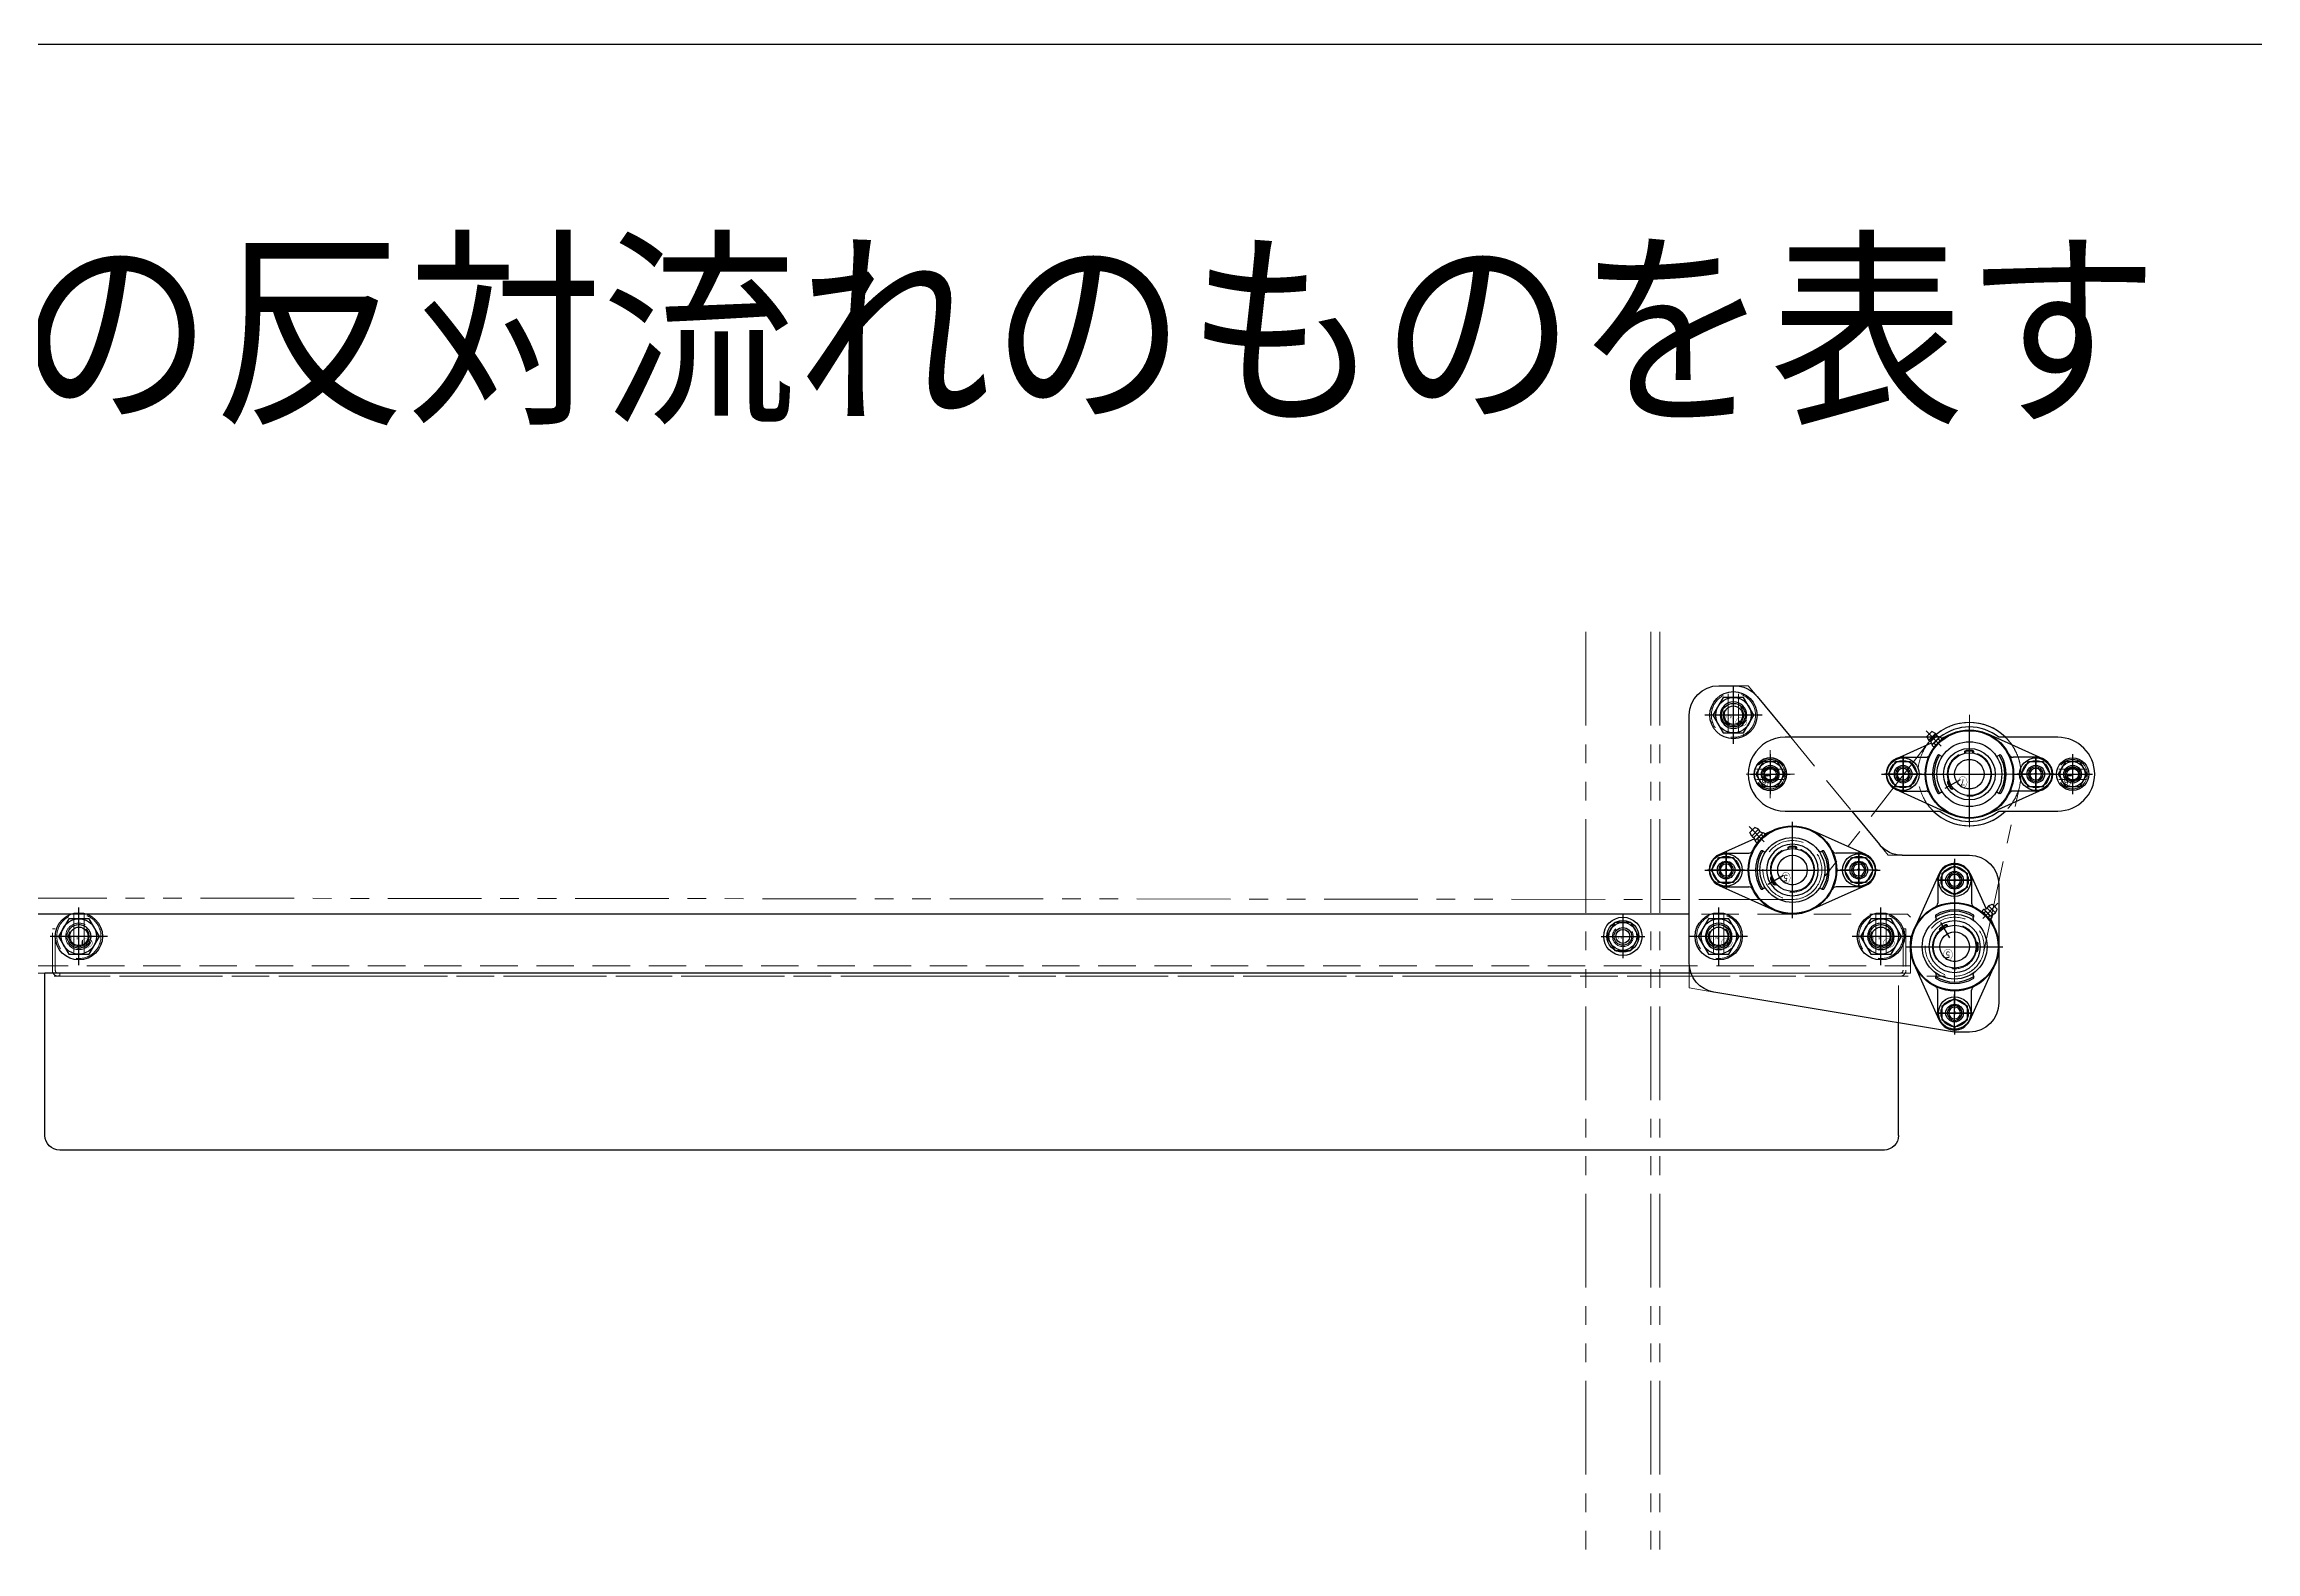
# Model space of a CAD drawing. Header units: millimetres. Extents: x -8731 to 85711, y -14522 to 31379.
# Drawn here: x 29878 to 31378, y -12322 to -11300 of the extents above; entities that cross this region are included whole.
import ezdxf

# ---------------------------------------------------------------- set-up
doc = ezdxf.new("R2010")
doc.units = ezdxf.units.MM
doc.header["$LTSCALE"] = 4
for name, pattern in [('CENTER2', [28.575, 19.05, -3.175, 3.175, -3.175]), ('HIDDEN', [9.525, 6.35, -3.175]), ('PHANTOM2', [31.75, 15.875, -3.175, 3.175, -3.175, 3.175, -3.175])]:
    doc.linetypes.add(name, pattern=pattern)
for name, color, linetype, lineweight in [('04_HIDDEN', 2, 'HIDDEN', 13), ('05_CENTER', 4, 'CENTER2', 13), ('06_PHANTOM', 2, 'PHANTOM2', 13), ('08_DIM', 3, 'Continuous', 13)]:
    doc.layers.add(name, color=color, linetype=linetype, lineweight=lineweight)
doc.layers.add('10_DRAFT', color=8, linetype='Continuous', lineweight=0, plot=False)
doc.styles.add('KANJI0', font='txt.shx', dxfattribs={"width": 0.9, "height": 30, "bigfont": 'bigfont'})
doc.styles.add('KSS_TXT', font='txt.shx', dxfattribs={"bigfont": 'extfont2.shx'})
doc.styles.add('KSS_TXT_L', font='txt.shx', dxfattribs={"height": 9, "bigfont": 'extfont2.shx'})

# ---------------------------------------------------------------- blocks, each defined once
blk = doc.blocks.new('A$C715B031A_1_1')
at = {"color": 0}
blk.add_lwpolyline([(-245, 20), (2325, 20), (2325, -18), (2323, -20), (-243, -20), (-245, -18)], close=True, dxfattribs=at)
for centre, radius in [((1083, -5), 9), ((2130, -5), 7), ((2195, -5), 9), ((2305, -5), 9)]:
    blk.add_circle(centre, radius, dxfattribs=at)
at = {"layer": '04_HIDDEN'}
blk.add_line((-245, 15), (2325, 15), dxfattribs=at)
at = {"layer": '05_CENTER'}
for p, q in [((1083, -19.8), (1083, 9.8)), ((2130, -16.2), (2130, 6.2)), ((2195, -19.8), (2195, 9.8)), ((2305, -19.8), (2305, 9.8)), ((1068.2, -5), (1097.8, -5)), ((2118.8, -5), (2141.2, -5)), ((2180.2, -5), (2209.8, -5)), ((2290.2, -5), (2319.8, -5))]:
    blk.add_line(p, q, dxfattribs=at)
blk = doc.blocks.new('16b_1_1_1')
at = {"color": 0, "linetype": 'CENTER2'}
for p, q in [((0, 19.5), (0, -19.5)), ((-19.5, 0), (19.5, 0))]:
    blk.add_line(p, q, dxfattribs=at)
at = {"color": 0}
for p, q in [((-6.9, 12), (-13.9, 0)), ((-13.9, 0), (-6.9, -12)), ((6.9, 12), (-6.9, 12)), ((13.9, 0), (6.9, 12)), ((6.9, -12), (13.9, 0)), ((-6.9, -12), (6.9, -12))]:
    blk.add_line(p, q, dxfattribs=at)
for radius in [16, 12, 8, 6.25]:
    blk.add_circle((0, 0), radius, dxfattribs=at)
at = {"layer": '10_DRAFT', "style": 'KANJI0', "width": 0.82}
blk.add_text('Ｍ１６', height=1.71, dxfattribs=at).set_placement((0.4, 0.2))
blk = doc.blocks.new('A$C65827A12_1_1')
at = {"color": 0}
for radius in [15, 8, 7]:
    blk.add_circle((0, 0), radius, dxfattribs=at)
at = {"layer": '04_HIDDEN'}
for p, q in [((-14.6, 3.5), (14.6, 3.5)), ((-14.6, -3.5), (14.6, -3.5))]:
    blk.add_line(p, q, dxfattribs=at)
at = {"layer": '05_CENTER'}
for p, q in [((0, 18), (0, -18)), ((-18, 0), (18, 0))]:
    blk.add_line(p, q, dxfattribs=at)
at = {"layer": '10_DRAFT', "style": 'KSS_TXT'}
blk.add_text('①', height=6, dxfattribs=at).set_placement((1.2, 1.6))
blk = doc.blocks.new('12b_1_1_1')
at = {"color": 0, "linetype": 'CENTER2'}
for p, q in [((14.8, 0), (-14.8, 0)), ((0, -14.8), (0, 14.8))]:
    blk.add_line(p, q, dxfattribs=at)
at = {"color": 0}
for p, q in [((-5.5, 9.5), (-10.9, 0)), ((-10.9, 0), (-5.5, -9.5)), ((5.5, 9.5), (-5.5, 9.5)), ((11, 0), (5.5, 9.5)), ((5.5, -9.5), (11, 0)), ((-5.5, -9.5), (5.5, -9.5))]:
    blk.add_line(p, q, dxfattribs=at)
for radius in [13, 10.8, 9.48, 6, 4.75]:
    blk.add_circle((0, 0), radius, dxfattribs=at)
at = {"layer": '10_DRAFT', "linetype": 'CENTER2', "style": 'KANJI0', "width": 0.82}
blk.add_text('Ｍ１２', height=1.5, dxfattribs=at).set_placement((0.3, 0.1))
blk = doc.blocks.new('M10Tz_1_1_1')
at = {"color": 0}
for radius in [5, 4]:
    blk.add_circle((0, 0), radius, dxfattribs=at)
at = {"layer": '05_CENTER'}
for p, q in [((8.3, 0), (-8.3, 0)), ((0, -8.3), (0, 8.3))]:
    blk.add_line(p, q, dxfattribs=at)
blk = doc.blocks.new('A$C16E477FB_1_1')
at = {"color": 0}
for p, q in [((18.1, 20), (-150, 20)), ((-170, 0), (-170, -10.6)), ((65, -160), (37.8, 3.3)), ((-162.7, -26), (-135, -48.9)), ((-85, -90.2), (-62.3, -109)), ((-55, -124.4), (-55, -170)), ((65, -170), (65, -160)), ((-35, -190), (45, -190))]:
    blk.add_line(p, q, dxfattribs=at)
for centre, radius in [((0, 0), 9), ((-150, -10), 9), ((-110, -35), 11), ((-45, -50), 17.5), ((0, -110), 9), ((7, -160), 17.5)]:
    blk.add_circle(centre, radius, dxfattribs=at)
for centre, start, end in [((-150, 0), 90, 180), ((18.1, 0), 9.4623, 90), ((-150, -10.6), 180, 230.4403), ((-75, -124.4), 0, 50.4403), ((-35, -170), 180, 270), ((45, -170), 270, 0)]:
    blk.add_arc(centre, 20, start, end, dxfattribs=at)
at = {"layer": '04_HIDDEN'}
blk.add_line((-135, -48.9), (-85, -90.2), dxfattribs=at)
at = {"layer": '05_CENTER'}
for p, q in [((-150, -24), (-150, 4)), ((14, 0), (-14, 0)), ((0, -14), (0, 14)), ((-136, -10), (-164, -10)), ((-110, -51.3), (-110, -18.7)), ((-45, -26.7), (-45, -73.3)), ((-93.7, -35), (-126.3, -35)), ((-68.3, -50), (-21.7, -50)), ((0, -124), (0, -96)), ((14, -110), (-14, -110)), ((7, -136.7), (7, -183.3)), ((-16.3, -160), (30.3, -160))]:
    blk.add_line(p, q, dxfattribs=at)
at = {"layer": '10_DRAFT'}
for p, q in [((18.1, 20), (35, 20)), ((35, 20), (37.8, 3.3)), ((-170, -10.6), (-170, -20)), ((-170, -20), (-162.7, -26)), ((-55, -115), (-62.3, -109)), ((-55, -124.4), (-55, -115))]:
    blk.add_line(p, q, dxfattribs=at)
for p in [(-45, -5), (-45, -95)]:
    blk.add_blockref('M10Tz_1_1_1', p)
at = {"rotation": 270}
for p in [(-38, -160), (52, -160)]:
    blk.add_blockref('M10Tz_1_1_1', p, dxfattribs=at)
blk = doc.blocks.new('A$C58D109A2_1_1')
at = {"color": 0}
for p, q in [((143.8, -30), (1260, -30)), ((1250, -32), (1251, -32)), ((1260, -140), (1260, -30)), ((3, -140), (3, -63.7)), ((12.5, -150), (1250, -150))]:
    blk.add_line(p, q, dxfattribs=at)
for centre, start, end in [((13, -140), 180, 270), ((1250, -140), 270, 0)]:
    blk.add_arc(centre, 10, start, end, dxfattribs=at)
at = {"layer": '04_HIDDEN'}
for p, q in [((0, 0), (-2, 0)), ((-2, 0), (-2, -28)), ((0, 0), (0, -28)), ((1253, -28), (1253, 0)), ((1255, 0), (1253, 0)), ((1255, -28), (1255, 0)), ((2, -30), (143.8, -30)), ((2, -32), (3, -32)), ((3, -63.7), (3, -30)), ((3, -32), (1260, -32)), ((1250, -30), (1250, -32))]:
    blk.add_line(p, q, dxfattribs=at)
for centre, radius, start, end in [((2, -28), 4, 180, 270), ((2, -28), 2, 180, 270), ((1251, -28), 2, 270, 0), ((1251, -28), 4, 330, 0), ((1251, -28), 4, 270, 330)]:
    blk.add_arc(centre, radius, start, end, dxfattribs=at)
blk = doc.blocks.new('MUCAFL204Ja_1_1')
at = {"color": 0, "linetype": 'CENTER2'}
for p, q in [((0, -32.7), (0, 32.7)), ((-19.1, 19.1), (-29.4, 29.4)), ((-59.5, 0), (59.5, 0)), ((-45, -11), (-45, 11)), ((45, -11), (45, 11)), ((-16.5, -9.5), (-6.1, -3.5))]:
    blk.add_line(p, q, dxfattribs=at)
at = {"color": 0}
for p, q in [((-49.7, 10.5), (-25.6, 21.3)), ((-28.9, 25.5), (-25.5, 28.9)), ((-27.6, 23), (-28.9, 25.5)), ((-27.6, 23), (-23, 27.6)), ((-22.1, 26.1), (-26.1, 22.1)), ((-23, 27.6), (-25.5, 28.9)), ((-24.3, 18.6), (-25.2, 19.5)), ((-24.8, 20.5), (-20.5, 24.8)), ((-23.8, 20.9), (-22.9, 20)), ((-19.1, 23.4), (-23.4, 19.1)), ((-20.9, 23.8), (-20, 22.9)), ((-19.5, 25.2), (-18.6, 24.3)), ((-18.7, 24.5), (-12.3, 27.3)), ((-3, 15.5), (-2.1, 16)), ((3, 15.5), (-3, 15.5)), ((-3, 14.2), (-3, 15.5)), ((-2.5, 14.3), (-2.5, 15.8)), ((2.1, 16), (-2.1, 16)), ((3, 15.5), (2.1, 16)), ((2.4, 14.3), (2.4, 15.8)), ((3, 14.2), (3, 15.5)), ((49.7, 10.5), (12.3, 27.3)), ((-45, 11.5), (-29.6, 11.5)), ((-19.3, 12.4), (-20.2, 13)), ((19.3, 12.4), (20.2, 13)), ((45, 11.5), (29.6, 11.5)), ((-49.7, -10.5), (-12.3, -27.3)), ((-45, -11.5), (-29.6, -11.5)), ((-19.3, -12.4), (-20.2, -13)), ((-13.8, -4.5), (-14.9, -5.2)), ((-13.6, -5), (-14.9, -5.8)), ((-14.9, -5.2), (-11.9, -10.3)), ((-14.9, -5.2), (-14.9, -6.2)), ((-14.9, -6.2), (-12.8, -9.8)), ((-11.9, -10.3), (-12.8, -9.8)), ((-11.2, -9.3), (-12.5, -10)), ((-10.8, -9.7), (-11.9, -10.3)), ((49.7, -10.5), (12.3, -27.3)), ((19.3, -12.4), (20.2, -13)), ((45, -11.5), (29.6, -11.5))]:
    blk.add_line(p, q, dxfattribs=at)
for centre, radius in [((0, 0), 30), ((0, 0), 29.5), ((0, 0), 22), ((-45, 0), 6), ((0, 0), 14.5), ((0, 0), 10), ((45, 0), 6)]:
    blk.add_circle(centre, radius, dxfattribs=at)
for centre, radius, start, end in [((-26.2, 26.2), 1.59, 114.555, 155.445), ((-25.3, 25.3), 3.3, 225, 252.0533), ((-26.6, 21.4), 0.8, 29.7843, 72.0533), ((-31.1, 18.8), 6, 9.3198, 29.7843), ((-23.7, 19.4), 1.56, 94.7398, 175.2602), ((-24.5, 20.2), 1.56, 274.7398, 355.2602), ((-18.6, 18.6), 5.7, 114.2291, 155.7709), ((-25.3, 25.3), 3.3, 17.9467, 45), ((-25.2, 25.2), 5.7, 294.2291, 335.7709), ((-21.4, 26.6), 0.8, 197.9467, 240.2157), ((-18.8, 31.1), 6, 240.2157, 260.6802), ((-19.4, 23.7), 1.56, 94.7398, 175.2602), ((-20.2, 24.5), 1.56, 274.7398, 355.2602), ((-45, 0), 11.5, 90, 270), ((-29.6, 14.5), 3, 270, 333.9348), ((0, 0), 25, 149.6243, 210.3757), ((0, 0), 24, 147.2368, 212.7638), ((-20.7, 12.1), 1, 57.2362, 149.6243), ((-18.8, 13.3), 1, 237.2362, 324.7443), ((18.8, 13.3), 1, 215.2557, 302.7638), ((20.7, 12.1), 1, 30.3757, 122.7638), ((0, 0), 24, 327.2362, 32.7632), ((0, 0), 25, 329.6243, 30.3757), ((29.6, 14.5), 3, 206.0652, 270), ((45, 0), 11.5, 270, 90), ((-29.6, -14.5), 3, 26.0652, 90), ((-20.7, -12.1), 1, 210.3757, 302.7638), ((-18.8, -13.3), 1, 35.2557, 122.7638), ((18.8, -13.3), 1, 57.2362, 144.7443), ((20.7, -12.1), 1, 237.2362, 329.6243), ((29.6, -14.5), 3, 90, 153.9348)]:
    blk.add_arc(centre, radius, start, end, dxfattribs=at)
blk = doc.blocks.new('A$C491655AE_1_1_1')
at = {"color": 0, "linetype": 'CENTER2'}
for p, q in [((-12.6, 0), (12.6, 0)), ((0, -12.6), (0, 12.6))]:
    blk.add_line(p, q, dxfattribs=at)
at = {"color": 0}
for p, q in [((-9.8, 0), (-4.9, 8.5)), ((-4.9, -8.5), (-9.8, 0)), ((-4.9, 8.5), (4.9, 8.5)), ((4.9, 8.5), (9.8, 0)), ((9.8, 0), (4.9, -8.5)), ((4.9, -8.5), (-4.9, -8.5))]:
    blk.add_line(p, q, dxfattribs=at)
for radius in [11, 9.25]:
    blk.add_circle((0, 0), radius, dxfattribs=at)
at = {"layer": '10_DRAFT', "style": 'KSS_TXT_L'}
blk.add_text('BT-M10', height=0.3, dxfattribs=at).set_placement((-0.7, -0.5))
blk = doc.blocks.new('A$C638272DD_1_1')
at = {"color": 0}
for radius in [20, 15, 10]:
    blk.add_circle((0, 0), radius, dxfattribs=at)
at = {"layer": '05_CENTER'}
for p, q in [((0, -23.6), (0, 23.6)), ((23.6, 0), (-23.6, 0))]:
    blk.add_line(p, q, dxfattribs=at)
at = {"layer": '10_DRAFT', "style": 'KSS_TXT'}
blk.add_text('⑤', height=6, dxfattribs=at).set_placement((1.2, 1.6))
blk = doc.blocks.new('A$C28D5414C_1_1')
at = {"color": 0}
for radius in [15, 8, 7]:
    blk.add_circle((0, 0), radius, dxfattribs=at)
at = {"layer": '04_HIDDEN'}
for p, q in [((-14.6, 3.5), (14.6, 3.5)), ((-14.6, -3.5), (14.6, -3.5))]:
    blk.add_line(p, q, dxfattribs=at)
at = {"layer": '05_CENTER'}
for p, q in [((0, 18), (0, -18)), ((-18, 0), (18, 0))]:
    blk.add_line(p, q, dxfattribs=at)
at = {"layer": '10_DRAFT'}
blk.add_line((2.6, 2.5), (5.6, 2.5), dxfattribs=at)
at = {"layer": '10_DRAFT', "style": 'KSS_TXT'}
blk.add_text('⑨', height=6, dxfattribs=at).set_placement((1.2, 1.6))
blk = doc.blocks.new('A$C3A271515_1_1')
at = {"color": 0}
for radius in [15, 8, 7]:
    blk.add_circle((0, 0), radius, dxfattribs=at)
at = {"layer": '04_HIDDEN'}
for p, q in [((-14.6, 3.5), (14.6, 3.5)), ((-14.6, -3.5), (14.6, -3.5))]:
    blk.add_line(p, q, dxfattribs=at)
at = {"layer": '05_CENTER'}
for p, q in [((0, 18), (0, -18)), ((-18, 0), (18, 0))]:
    blk.add_line(p, q, dxfattribs=at)
at = {"layer": '10_DRAFT', "style": 'KSS_TXT'}
blk.add_text('②', height=6, dxfattribs=at).set_placement((1.2, 1.6))
blk = doc.blocks.new('A$C3BCF241E_1_1')
at = {"color": 0}
blk.add_lwpolyline([(0, 27), (-2635, 27, 0.353018), (-2654.5, 11.2), (-2679.2, -102.6, 0.798529), (-2617.3, -131.4), (-2540.8, -32.7, -0.232047), (-2525, -25), (0, -27, 1.000411), (0, 27)], format="xyb", dxfattribs=at)
at = {"layer": '10_DRAFT'}
for p, q in [((-2632.6, 7), (-2637.4, 7)), ((-2635, 4.6), (-2635, 9.4)), ((-2525, -47.4), (-2525, -42.6)), ((-2522.6, -45), (-2527.4, -45)), ((-2642.6, -110), (-2647.4, -110)), ((-2645, -112.4), (-2645, -107.6))]:
    blk.add_line(p, q, dxfattribs=at)
blk = doc.blocks.new('A$C1F0E382E_1_1')
at = {"color": 0}
for p, q in [((-25, -10), (-25, -115)), ((25, -115), (25, -10)), ((-25, -155), (-25, -195)), ((25, -195), (25, -155))]:
    blk.add_line(p, q, dxfattribs=at)
for centre, radius in [((0, 0), 6), ((0, -135), 17.5), ((0, -205), 6)]:
    blk.add_circle(centre, radius, dxfattribs=at)
for centre, radius, start, end in [((0, -10), 25, 360, 180), ((0, -135), 32, 141.3752, 218.6248), ((0, -135), 32, 321.3752, 38.6248), ((0, -195), 25, 180, 0)]:
    blk.add_arc(centre, radius, start, end, dxfattribs=at)
at = {"layer": '05_CENTER'}
for p, q in [((10.3, 0), (-10.3, 0)), ((0, -10.3), (0, 10.3)), ((0, -158.3), (0, -111.7)), ((23.3, -135), (-23.3, -135)), ((0, -215.3), (0, -194.7)), ((10.3, -205), (-10.3, -205))]:
    blk.add_line(p, q, dxfattribs=at)
at = {"xscale": -1}
for p in [(0, -90), (0, -180)]:
    blk.add_blockref('M10Tz_1_1_1', p, dxfattribs=at)
blk = doc.blocks.new('A$C395B60C0_1_1')
at = {"color": 0}
for radius in [10, 5, 4.1]:
    blk.add_circle((0, 0), radius, dxfattribs=at)
at = {"layer": '04_HIDDEN'}
for p, q in [((9.4, 3.5), (-9.4, 3.5)), ((9.4, -3.5), (-9.4, -3.5))]:
    blk.add_line(p, q, dxfattribs=at)
at = {"layer": '05_CENTER'}
for p, q in [((12.2, 0), (-12.2, 0)), ((0, -12.2), (0, 12.2))]:
    blk.add_line(p, q, dxfattribs=at)
at = {"layer": '10_DRAFT'}
blk.add_line((2.5, 2.6), (5.4, 2.6), dxfattribs=at)
at = {"layer": '10_DRAFT', "style": 'KSS_TXT'}
blk.add_text('⑥', height=6, dxfattribs=at).set_placement((1.2, 1.6))
blk = doc.blocks.new('A$C0F9B0BC4_1_1')
at = {"color": 0}
for radius in [35, 15, 10]:
    blk.add_circle((0, 0), radius, dxfattribs=at)
at = {"layer": '05_CENTER'}
for p, q in [((0, -40.2), (0, 40.2)), ((40.2, 0), (-40.2, 0))]:
    blk.add_line(p, q, dxfattribs=at)
at = {"layer": '10_DRAFT', "style": 'KSS_TXT'}
blk.add_text('⑦', height=6, dxfattribs=at).set_placement((1.2, 1.6))
blk = doc.blocks.new('10b_2_1')
at = {"color": 0, "linetype": 'CENTER2'}
for p, q in [((13.5, 0), (-13.5, 0)), ((0, -13.5), (0, 13.5))]:
    blk.add_line(p, q, dxfattribs=at)
at = {"color": 0}
for p, q in [((-4.9, 8.5), (-9.8, 0)), ((-9.8, 0), (-4.9, -8.5)), ((-4.9, 8.5), (4.9, 8.5)), ((9.8, 0), (4.9, 8.5)), ((4.9, -8.5), (9.8, 0)), ((-4.9, -8.5), (4.9, -8.5))]:
    blk.add_line(p, q, dxfattribs=at)
for radius in [11, 8.49, 5, 4]:
    blk.add_circle((0, 0), radius, dxfattribs=at)
at = {"layer": '10_DRAFT', "style": 'KSS_TXT'}
blk.add_text('M10', height=1.25, dxfattribs=at).set_placement((0.3, 0.1))
blk = doc.blocks.new('A$C31C7597D_1_1')
at = {"rotation": 270}
blk.add_blockref('A$C1F0E382E_1_1', (0, 0), dxfattribs=at)
at = {"color": 4, "rotation": 180}
blk.add_blockref('MUCAFL204Ja_1_1', (-135, 0), dxfattribs=at)
for name, p in [('10b_2_1', (-205, 0)), ('A$C491655AE_1_1_1', (-180, 0)), ('A$C491655AE_1_1_1', (-90, 0)), ('10b_2_1', (0, 0))]:
    blk.add_blockref(name, p)
at = {"layer": '04_HIDDEN'}
for name, p in [('A$C0F9B0BC4_1_1', (-135, 0)), ('A$C395B60C0_1_1', (-205, 0)), ('A$C395B60C0_1_1', (0, 0))]:
    blk.add_blockref(name, p, dxfattribs=at)

msp = doc.modelspace()

# ---------------------------------------------------------------- linework, layer by layer
msp.add_line((30993.44255, -11889.7187), (28781.67131, -11889.7187))
msp.add_lwpolyline([(27825.83023, -11299.63599), (32002.88328, -11299.63599), (32002.88328, -13562.94138), (27825.83023, -13562.94138)], close=True)
for start, end in [(45.58469141, 134.41530861), (225.58469139, 314.41530859)]:
    msp.add_arc((31183.44255, -11794.7187), 35, start, end)
at = {"layer": '06_PHANTOM'}
for p, q in [((30923.44255, -11698.28864), (30923.44255, -13319.72902)), ((30967.44255, -11698.28864), (30967.44255, -13319.72902)), ((30973.44255, -11698.28864), (30973.44255, -13319.72902))]:
    msp.add_line(p, q, dxfattribs=at)

# ---------------------------------------------------------------- block references
at = {"xscale": -1, "rotation": 89.99999999999993}
msp.add_blockref('A$C16E477FB_1_1', (31013.44255, -11904.7187), dxfattribs=at)
for name, p, rotation in [('16b_1_1_1', (31023.44255, -11754.7187), 180), ('A$C31C7597D_1_1', (31048.44255, -11794.7187), 180), ('A$C491655AE_1_1_1', (31018.44255, -11859.7187), 180), ('A$C491655AE_1_1_1', (31108.44255, -11859.7187), 180), ('A$C491655AE_1_1_1', (31173.44255, -11866.7187), 89.99999999999999), ('16b_1_1_1', (29901.44255, -11904.7187), 180), ('12b_1_1_1', (30948.44255, -11904.7187), 180), ('16b_1_1_1', (31013.44255, -11904.7187), 180), ('16b_1_1_1', (31123.44255, -11904.7187), 180), ('A$C491655AE_1_1_1', (31173.44255, -11956.7187), 89.99999999999999)]:
    msp.add_blockref(name, p, dxfattribs=dict(rotation=rotation))
at = {"color": 4}
msp.add_blockref('MUCAFL204Ja_1_1', (31063.44255, -11859.7187), dxfattribs=at)
at = {"color": 4, "rotation": 270}
msp.add_blockref('MUCAFL204Ja_1_1', (31173.44255, -11911.7187), dxfattribs=at)
at = {"xscale": -1}
msp.add_blockref('A$C58D109A2_1_1', (31138.44255, -11899.7187), dxfattribs=at)
at = {"layer": '04_HIDDEN'}
for name, p, rotation in [('A$C3A271515_1_1', (31023.44255, -11754.7187), 270), ('A$C638272DD_1_1', (31063.44255, -11859.7187), 180), ('A$C28D5414C_1_1', (29901.44255, -11904.7187), 270), ('A$C65827A12_1_1', (31013.44255, -11904.7187), 270), ('A$C65827A12_1_1', (31123.44255, -11904.7187), 270), ('A$C638272DD_1_1', (31173.44255, -11911.7187), 180)]:
    msp.add_blockref(name, p, dxfattribs=dict(at, rotation=rotation))
at = {"layer": '04_HIDDEN', "xscale": -1, "rotation": 180}
msp.add_blockref('A$C715B031A_1_1', (28818.44255, -11909.7187), dxfattribs=at)
at = {"layer": '06_PHANTOM', "color": 6, "rotation": 180}
msp.add_blockref('A$C3BCF241E_1_1', (28538.44255, -11904.7187), dxfattribs=at)

# ---------------------------------------------------------------- texts
at = {"layer": '08_DIM', "color": 1, "style": 'KSS_TXT'}
msp.add_text('1ライン先行設備\u3000ベルトCVの反対流れのものを表す', height=120, dxfattribs=at).set_placement((28104.66982, -11557.82353))

doc.saveas('drawing.dxf')
